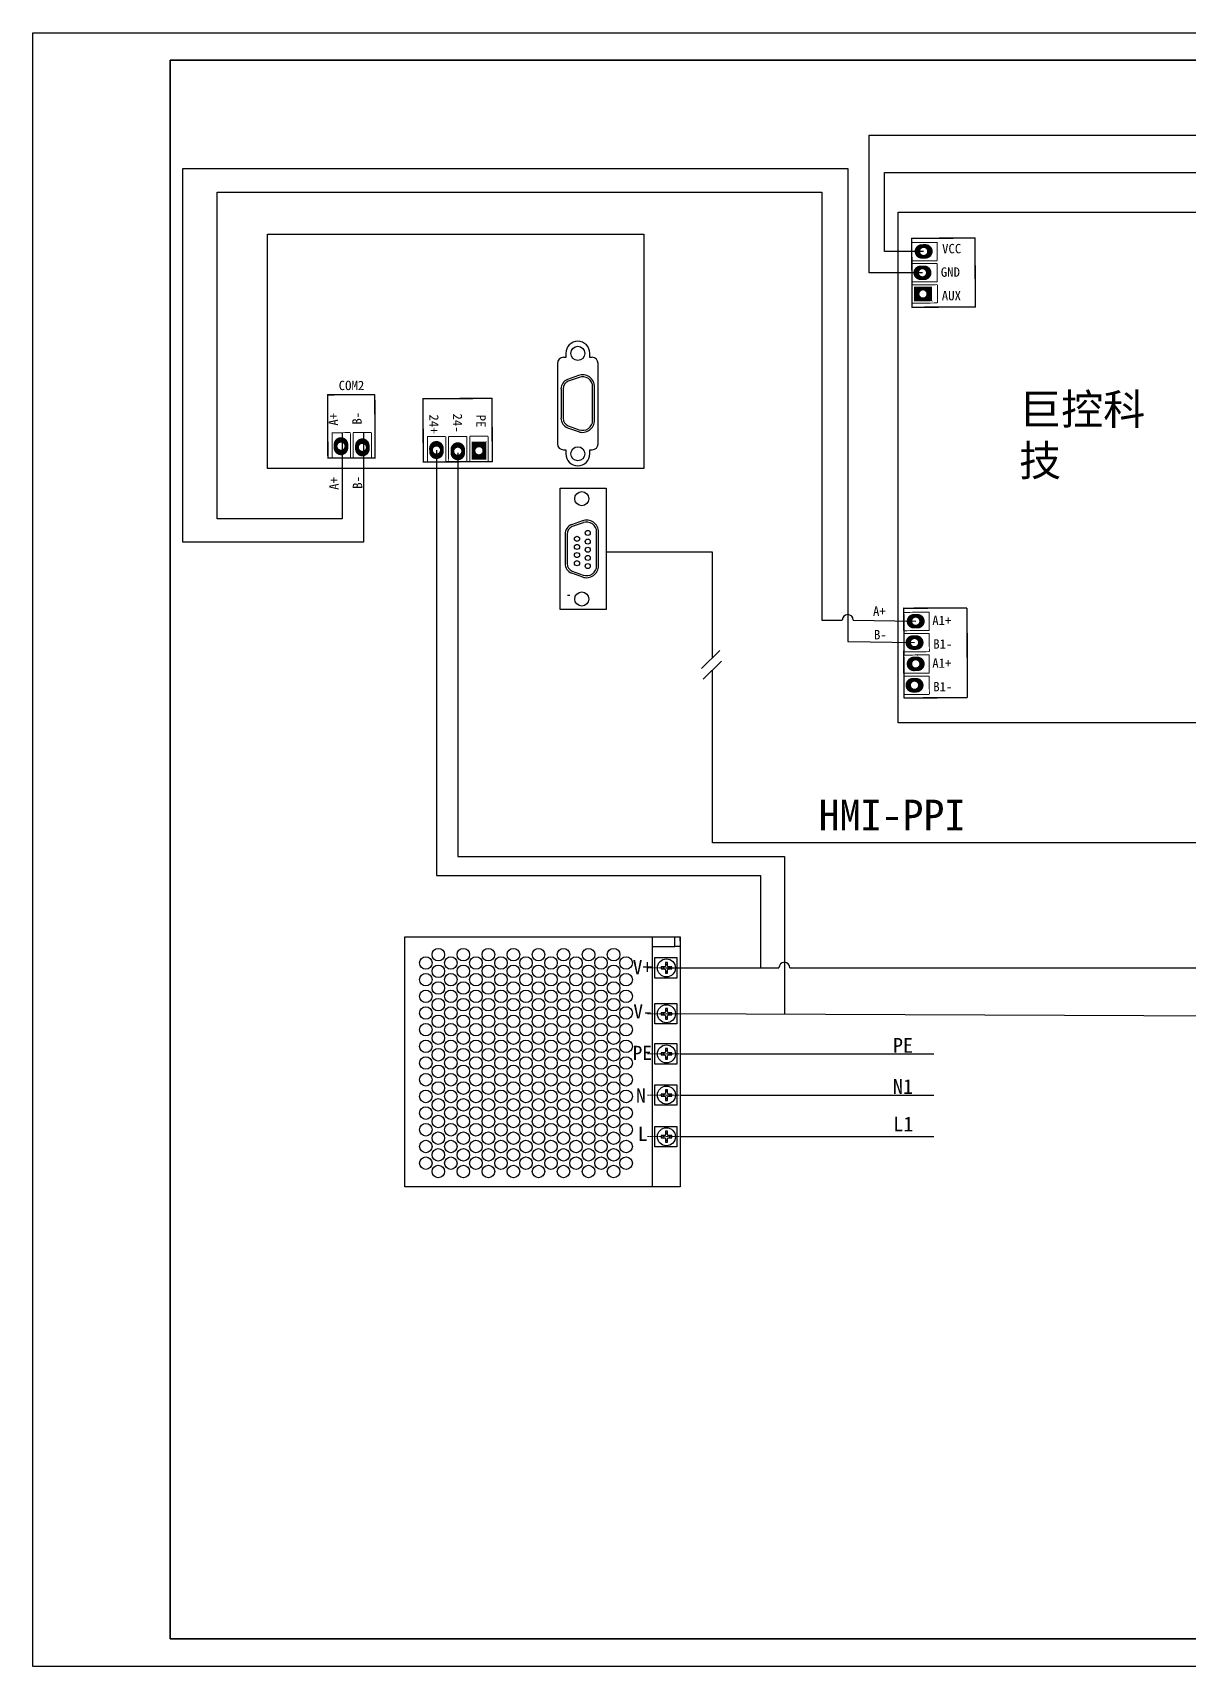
# Model space of a CAD drawing. Header units: millimetres. Extents: x 1815 to 2235, y 1515 to 1812.
# Drawn here: x 1814.8 to 2024.8, y 1515.2 to 1812.2 of the extents above; entities that cross this region are included whole.
import ezdxf

# ---------------------------------------------------------------- set-up
doc = ezdxf.new("R2010")
doc.units = ezdxf.units.MM
doc.linetypes.add('CENTER', pattern=[0.6, 0.375, -0.075, 0.075, -0.075])
doc.linetypes.add('实线', pattern=[0])
for name, color, linetype, lineweight in [('AM_0', 7, 'Continuous', 50), ('尺寸 (ISO)', 5, '实线', 5), ('粗实线层', 7, 'Continuous', 35)]:
    doc.layers.add(name, color=color, linetype=linetype, lineweight=lineweight)
for name, color, linetype in [('BOTTOMSOLDER', 6, 'Continuous'), ('MULTILAYER', 9, 'Continuous'), ('TOPOVERLAY', 2, 'Continuous'), ('TOPSOLDER', 216, 'Continuous')]:
    doc.layers.add(name, color=color, linetype=linetype)
doc.styles.get("Standard").update_dxf_attribs({"font": 'arial.ttf'})

# ---------------------------------------------------------------- blocks, each defined once
blk = doc.blocks.new('GBA3')
at = {"layer": 'Defpoints'}
for p, q in [((0, 297), (420, 297)), ((0, 0), (0, 297)), ((420, 0), (0, 0))]:
    blk.add_line(p, q, dxfattribs=at)
at = {"layer": '粗实线层'}
for p, q in [((25, 292), (415, 292)), ((25, 5), (25, 292)), ((415, 5), (25, 5))]:
    blk.add_line(p, q, dxfattribs=at)

msp = doc.modelspace()

# ---------------------------------------------------------------- linework, layer by layer
for p, q in [((1966.81, 1768.53), (1966.81, 1793.55)), ((1966.81, 1793.55), (2145.7, 1793.55)), ((1842.12, 1719.57), (1842.12, 1787.47)), ((1842.12, 1787.47), (1962.93, 1787.47)), ((1962.93, 1787.47), (1962.93, 1701.49)), ((1976.49, 1768.53), (1966.81, 1768.53)), ((1874.93, 1739.48), (1874.93, 1719.57)), ((1892.06, 1735.77), (1892.06, 1662.39)), ((1874.93, 1719.57), (1842.12, 1719.57)), ((1938.36, 1717.75), (1918.99, 1717.75)), ((1938.32, 1698.53), (1938.36, 1717.75)), ((1939.67, 1699.86), (1936.36, 1696.58)), ((1962.93, 1701.49), (1975.05, 1701.3)), ((1939.98, 1697.91), (1936.67, 1694.63)), ((1938.32, 1664.87), (1938.32, 1696.27)), ((2108.93, 1664.87), (1938.32, 1664.87)), ((1892.06, 1662.39), (1951.41, 1662.39)), ((1951.41, 1662.39), (1951.41, 1633.72)), ((2227.35, 1632.64), (1929.97, 1633.81))]:
    msp.add_line(p, q)
at = {"color": 1}
for p, q in [((1969.57, 1772.41), (1969.57, 1786.79)), ((1969.57, 1786.79), (2144.7, 1786.79)), ((1848.34, 1723.78), (1848.34, 1783.18)), ((1848.34, 1783.18), (1958.22, 1783.18)), ((1958.22, 1783.18), (1958.22, 1705.38)), ((1976.71, 1772.41), (1969.57, 1772.41)), ((1871.05, 1739.46), (1871.05, 1723.78)), ((1888.17, 1736.3), (1888.17, 1658.95)), ((1871.05, 1723.78), (1848.34, 1723.78)), ((1958.22, 1705.38), (1961.93, 1705.38)), ((1963.93, 1705.38), (1975.27, 1705.18)), ((1888.17, 1658.95), (1947.06, 1658.95)), ((1947.06, 1658.95), (1947.06, 1642.17)), ((1929.95, 1642.17), (1950.41, 1642.17)), ((1952.41, 1642.17), (2142.38, 1642.17))]:
    msp.add_line(p, q, dxfattribs=at)
at = {"color": 7}
for p, q in [((1911.68, 1753.15), (1911.28, 1753.15)), ((1911.68, 1753.88), (1911.68, 1753.15)), ((1916.06, 1753.15), (1916.06, 1753.88)), ((1916.46, 1753.15), (1916.06, 1753.15)), ((1910.18, 1752.06), (1910.18, 1737.45)), ((1913.98, 1749.86), (1912.02, 1749.15)), ((1914.11, 1749.52), (1912.14, 1748.8)), ((1917.55, 1737.45), (1917.55, 1752.06)), ((1910.82, 1747.43), (1910.82, 1742.08)), ((1911.18, 1747.43), (1911.18, 1742.08)), ((1916.55, 1741.71), (1916.55, 1747.8)), ((1916.92, 1741.71), (1916.92, 1747.8)), ((1912.14, 1740.71), (1914.11, 1739.99)), ((1912.02, 1740.36), (1913.98, 1739.65)), ((1911.28, 1736.36), (1911.68, 1736.36)), ((1911.68, 1736.36), (1911.68, 1735.63)), ((1916.06, 1735.63), (1916.06, 1736.36)), ((1916.06, 1736.36), (1916.46, 1736.36)), ((1914.71, 1723.45), (1912.74, 1722.73)), ((1914.83, 1723.1), (1912.87, 1722.39)), ((1911.54, 1721.02), (1911.54, 1715.66)), ((1911.91, 1721.02), (1911.91, 1715.66)), ((1917.28, 1715.29), (1917.28, 1721.39)), ((1917.65, 1715.29), (1917.65, 1721.39)), ((1912.74, 1713.95), (1914.71, 1713.23)), ((1912.87, 1714.29), (1914.83, 1713.58)), ((1912, 1709.94), (1912.4, 1709.94))]:
    msp.add_line(p, q, dxfattribs=at)
at = {"color": 7, "linetype": 'Continuous', "lineweight": 30}
for p, q in [((1882.44, 1647.82), (1931.47, 1647.82)), ((1882.44, 1602.33), (1882.44, 1647.82)), ((1927.42, 1602.33), (1927.42, 1647.82)), ((1927.42, 1646.05), (1931.47, 1646.05)), ((1931.47, 1646.05), (1931.47, 1647.82)), ((1931.47, 1647.82), (1932.48, 1647.82)), ((1932.48, 1646.05), (1931.47, 1646.05)), ((1932.48, 1647.06), (1932.48, 1647.82)), ((1932.48, 1647.82), (1932.48, 1602.33)), ((1927.42, 1602.33), (1882.44, 1602.33)), ((1932.48, 1602.33), (1927.42, 1602.33))]:
    msp.add_line(p, q, dxfattribs=at)
at = {"color": 0, "linetype": 'Continuous', "lineweight": 30}
for p, q in [((1929.78, 1643.14), (1929.78, 1642.5)), ((1930.17, 1643.14), (1929.78, 1643.14)), ((1930.17, 1642.79), (1929.78, 1642.79)), ((1930.17, 1642.5), (1930.17, 1643.14)), ((1928.99, 1642.35), (1928.99, 1641.96)), ((1929.63, 1642.35), (1928.99, 1642.35)), ((1928.99, 1641.96), (1929.63, 1641.96)), ((1929.34, 1642.35), (1929.34, 1641.96)), ((1929.78, 1641.81), (1929.78, 1641.17)), ((1929.78, 1641.53), (1930.17, 1641.53)), ((1929.78, 1641.17), (1930.17, 1641.17)), ((1930.17, 1641.17), (1930.17, 1641.81)), ((1930.95, 1642.35), (1930.31, 1642.35)), ((1930.31, 1641.96), (1930.95, 1641.96)), ((1930.6, 1641.96), (1930.6, 1642.35)), ((1930.95, 1641.96), (1930.95, 1642.35)), ((1928.99, 1634), (1928.99, 1633.61)), ((1929.63, 1634), (1928.99, 1634)), ((1928.99, 1633.61), (1929.63, 1633.61)), ((1929.34, 1634), (1929.34, 1633.61)), ((1929.78, 1634.79), (1929.78, 1634.15)), ((1930.17, 1634.79), (1929.78, 1634.79)), ((1930.17, 1634.44), (1929.78, 1634.44)), ((1930.17, 1634.15), (1930.17, 1634.79)), ((1930.95, 1634), (1930.31, 1634)), ((1930.31, 1633.61), (1930.95, 1633.61)), ((1930.6, 1633.61), (1930.6, 1634)), ((1930.95, 1633.61), (1930.95, 1634)), ((1929.78, 1633.46), (1929.78, 1632.82)), ((1929.78, 1633.18), (1930.17, 1633.18)), ((1929.78, 1632.82), (1930.17, 1632.82)), ((1930.17, 1632.82), (1930.17, 1633.46)), ((1928.99, 1626.72), (1928.99, 1626.33)), ((1929.63, 1626.72), (1928.99, 1626.72)), ((1928.99, 1626.33), (1929.63, 1626.33)), ((1929.34, 1626.72), (1929.34, 1626.33)), ((1929.78, 1627.51), (1929.78, 1626.87)), ((1930.17, 1627.51), (1929.78, 1627.51)), ((1930.17, 1627.15), (1929.78, 1627.15)), ((1929.78, 1626.18), (1929.78, 1625.54)), ((1929.78, 1625.89), (1930.17, 1625.89)), ((1929.78, 1625.54), (1930.17, 1625.54)), ((1930.17, 1626.87), (1930.17, 1627.51)), ((1930.17, 1625.54), (1930.17, 1626.18)), ((1930.95, 1626.72), (1930.31, 1626.72)), ((1930.31, 1626.33), (1930.95, 1626.33)), ((1930.6, 1626.33), (1930.6, 1626.72)), ((1930.95, 1626.33), (1930.95, 1626.72)), ((1928.99, 1619.23), (1928.99, 1618.83)), ((1929.63, 1619.23), (1928.99, 1619.23)), ((1928.99, 1618.83), (1929.63, 1618.83)), ((1929.34, 1619.23), (1929.34, 1618.83)), ((1929.78, 1620.01), (1929.78, 1619.37)), ((1930.17, 1620.01), (1929.78, 1620.01)), ((1930.17, 1619.66), (1929.78, 1619.66)), ((1929.78, 1618.69), (1929.78, 1618.05)), ((1930.17, 1619.37), (1930.17, 1620.01)), ((1930.17, 1618.05), (1930.17, 1618.69)), ((1930.95, 1619.23), (1930.31, 1619.23)), ((1930.31, 1618.83), (1930.95, 1618.83)), ((1930.6, 1618.83), (1930.6, 1619.23)), ((1930.95, 1618.83), (1930.95, 1619.23)), ((1929.78, 1618.4), (1930.17, 1618.4)), ((1929.78, 1618.05), (1930.17, 1618.05)), ((1928.99, 1611.66), (1928.99, 1611.27)), ((1929.63, 1611.66), (1928.99, 1611.66)), ((1928.99, 1611.27), (1929.63, 1611.27)), ((1929.34, 1611.66), (1929.34, 1611.27)), ((1929.78, 1612.45), (1929.78, 1611.81)), ((1930.17, 1612.45), (1929.78, 1612.45)), ((1930.17, 1612.09), (1929.78, 1612.09)), ((1929.78, 1611.12), (1929.78, 1610.48)), ((1929.78, 1610.84), (1930.17, 1610.84)), ((1929.78, 1610.48), (1930.17, 1610.48)), ((1930.17, 1611.81), (1930.17, 1612.45)), ((1930.17, 1610.48), (1930.17, 1611.12)), ((1930.95, 1611.66), (1930.31, 1611.66)), ((1930.31, 1611.27), (1930.95, 1611.27)), ((1930.6, 1611.27), (1930.6, 1611.66)), ((1930.95, 1611.27), (1930.95, 1611.66))]:
    msp.add_line(p, q, dxfattribs=at)
at = {"color": 2}
msp.add_line((1932.48, 1626.53), (1978.57, 1626.53), dxfattribs=at)
at = {"color": 5}
msp.add_line((1932.48, 1619.04), (1978.57, 1619.04), dxfattribs=at)
at = {"color": 22}
for p, q in [((1932.48, 1611.48), (1956.38, 1611.48)), ((1956.38, 1611.48), (1978.57, 1611.48))]:
    msp.add_line(p, q, dxfattribs=at)
for points in [[(1972.08, 1779.56), (2050.24, 1779.56), (2050.24, 1686.72), (1972.08, 1686.72)], [(1910.67, 1729.39), (1918.99, 1729.39), (1918.99, 1707.34), (1910.67, 1707.34)]]:
    msp.add_lwpolyline(points, close=True)
at = {"lineweight": 30}
msp.add_lwpolyline([(1857.48, 1775.54), (1925.85, 1775.54), (1925.85, 1732.96), (1857.48, 1732.96)], close=True, dxfattribs=at)
at = {"color": 7}
for centre in [(1913.87, 1753.88), (1913.87, 1735.63), (1914.59, 1727.46), (1914.59, 1709.22)]:
    msp.add_circle(centre, 1.28, dxfattribs=at)
for centre in [(1913.72, 1720.16), (1915.68, 1721.23), (1915.68, 1719.65), (1913.72, 1718.69), (1913.72, 1717.2), (1915.68, 1718.18), (1915.68, 1716.69), (1913.72, 1715.73), (1915.68, 1715.22)]:
    msp.add_circle(centre, 0.462)
at = {"color": 7, "linetype": 'Continuous', "lineweight": 30}
for centre in [(1888.52, 1644.57), (1893.07, 1644.57), (1897.62, 1644.57), (1902.17, 1644.57), (1906.72, 1644.57), (1911.27, 1644.57), (1915.82, 1644.57), (1920.37, 1644.57), (1886.25, 1643.05), (1888.52, 1641.54), (1890.8, 1643.05), (1893.07, 1641.54), (1895.35, 1643.05), (1897.62, 1641.54), (1899.9, 1643.05), (1902.17, 1641.54), (1904.45, 1643.05), (1906.72, 1641.54), (1908.99, 1643.05), (1911.27, 1641.54), (1913.54, 1643.05), (1915.82, 1641.54), (1918.09, 1643.05), (1920.37, 1641.54), (1922.64, 1643.05), (1886.25, 1640.02), (1888.52, 1638.5), (1890.8, 1640.02), (1893.07, 1638.5), (1895.35, 1640.02), (1897.62, 1638.5), (1899.9, 1640.02), (1902.17, 1638.5), (1904.45, 1640.02), (1906.72, 1638.5), (1908.99, 1640.02), (1911.27, 1638.5), (1913.54, 1640.02), (1915.82, 1638.5), (1918.09, 1640.02), (1920.37, 1638.5), (1922.64, 1640.02), (1886.25, 1636.99), (1888.52, 1635.47), (1890.8, 1636.99), (1893.07, 1635.47), (1895.35, 1636.99), (1897.62, 1635.47), (1899.9, 1636.99), (1902.17, 1635.47), (1904.45, 1636.99), (1906.72, 1635.47), (1908.99, 1636.99), (1911.27, 1635.47), (1913.54, 1636.99), (1915.82, 1635.47), (1918.09, 1636.99), (1920.37, 1635.47), (1922.64, 1636.99), (1886.25, 1633.95), (1888.52, 1632.44), (1890.8, 1633.95), (1893.07, 1632.44), (1895.35, 1633.95), (1897.62, 1632.44), (1899.9, 1633.95), (1902.17, 1632.44), (1904.45, 1633.95), (1906.72, 1632.44), (1908.99, 1633.95), (1911.27, 1632.44), (1913.54, 1633.95), (1915.82, 1632.44), (1918.09, 1633.95), (1920.37, 1632.44), (1922.64, 1633.95), (1886.25, 1630.92), (1888.52, 1629.4), (1890.8, 1630.92), (1893.07, 1629.4), (1895.35, 1630.92), (1897.62, 1629.4), (1899.9, 1630.92), (1902.17, 1629.4), (1904.45, 1630.92), (1906.72, 1629.4), (1908.99, 1630.92), (1911.27, 1629.4), (1913.54, 1630.92), (1915.82, 1629.4), (1918.09, 1630.92), (1920.37, 1629.4), (1922.64, 1630.92), (1886.25, 1627.89), (1890.8, 1627.89), (1895.35, 1627.89), (1899.9, 1627.89), (1904.45, 1627.89), (1908.99, 1627.89), (1913.54, 1627.89), (1918.09, 1627.89), (1922.64, 1627.89), (1886.25, 1624.86), (1888.52, 1626.37), (1890.8, 1624.86), (1893.07, 1626.37), (1895.35, 1624.86), (1897.62, 1626.37), (1899.9, 1624.86), (1902.17, 1626.37), (1904.45, 1624.86), (1906.72, 1626.37), (1908.99, 1624.86), (1911.27, 1626.37), (1913.54, 1624.86), (1915.82, 1626.37), (1918.09, 1624.86), (1920.37, 1626.37), (1922.64, 1624.86), (1886.25, 1621.82), (1888.52, 1623.34), (1890.8, 1621.82), (1893.07, 1623.34), (1895.35, 1621.82), (1897.62, 1623.34), (1899.9, 1621.82), (1902.17, 1623.34), (1904.45, 1621.82), (1906.72, 1623.34), (1908.99, 1621.82), (1911.27, 1623.34), (1913.54, 1621.82), (1915.82, 1623.34), (1918.09, 1621.82), (1920.37, 1623.34), (1922.64, 1621.82), (1886.25, 1618.79), (1888.52, 1620.31), (1890.8, 1618.79), (1893.07, 1620.31), (1895.35, 1618.79), (1897.62, 1620.31), (1899.9, 1618.79), (1902.17, 1620.31), (1904.45, 1618.79), (1906.72, 1620.31), (1908.99, 1618.79), (1911.27, 1620.31), (1913.54, 1618.79), (1915.82, 1620.31), (1918.09, 1618.79), (1920.37, 1620.31), (1922.64, 1618.79), (1886.25, 1615.76), (1888.52, 1617.27), (1890.8, 1615.76), (1893.07, 1617.27), (1895.35, 1615.76), (1897.62, 1617.27), (1899.9, 1615.76), (1902.17, 1617.27), (1904.45, 1615.76), (1906.72, 1617.27), (1908.99, 1615.76), (1911.27, 1617.27), (1913.54, 1615.76), (1915.82, 1617.27), (1918.09, 1615.76), (1920.37, 1617.27), (1922.64, 1615.76), (1886.25, 1612.73), (1888.52, 1614.24), (1890.8, 1612.73), (1893.07, 1614.24), (1895.35, 1612.73), (1897.62, 1614.24), (1899.9, 1612.73), (1902.17, 1614.24), (1904.45, 1612.73), (1906.72, 1614.24), (1908.99, 1612.73), (1911.27, 1614.24), (1913.54, 1612.73), (1915.82, 1614.24), (1918.09, 1612.73), (1920.37, 1614.24), (1922.64, 1612.73), (1886.25, 1609.69), (1888.52, 1611.21), (1890.8, 1609.69), (1893.07, 1611.21), (1895.35, 1609.69), (1897.62, 1611.21), (1899.9, 1609.69), (1902.17, 1611.21), (1904.45, 1609.69), (1906.72, 1611.21), (1908.99, 1609.69), (1911.27, 1611.21), (1913.54, 1609.69), (1915.82, 1611.21), (1918.09, 1609.69), (1920.37, 1611.21), (1922.64, 1609.69), (1886.25, 1606.66), (1888.52, 1608.18), (1890.8, 1606.66), (1893.07, 1608.18), (1895.35, 1606.66), (1897.62, 1608.18), (1899.9, 1606.66), (1902.17, 1608.18), (1904.45, 1606.66), (1906.72, 1608.18), (1908.99, 1606.66), (1911.27, 1608.18), (1913.54, 1606.66), (1915.82, 1608.18), (1918.09, 1606.66), (1920.37, 1608.18), (1922.64, 1606.66), (1888.52, 1605.14), (1893.07, 1605.14), (1897.62, 1605.14), (1902.17, 1605.14), (1906.72, 1605.14), (1911.27, 1605.14), (1915.82, 1605.14), (1920.37, 1605.14)]:
    msp.add_circle(centre, 1.14, dxfattribs=at)
at = {"color": 0, "linetype": 'Continuous', "lineweight": 30}
for centre in [(1929.97, 1642.16), (1929.97, 1633.81), (1929.97, 1626.52), (1929.97, 1619.03), (1929.97, 1611.46)]:
    msp.add_circle(centre, 1.64, dxfattribs=at)
at = {"color": 7}
for centre, radius, start, end in [((1913.87, 1753.88), 2.19, 0, 180), ((1911.28, 1752.06), 1.1, 90, 180), ((1916.46, 1752.06), 1.1, 0, 90), ((1914.73, 1747.8), 2.19, 0, 110), ((1914.73, 1747.8), 1.83, 0, 110), ((1912.64, 1747.43), 1.83, 110, 180), ((1912.64, 1747.43), 1.46, 110, 180), ((1912.64, 1742.08), 1.83, 180, 250), ((1912.64, 1742.08), 1.46, 180, 250), ((1914.73, 1741.71), 2.19, 250, 0), ((1914.73, 1741.71), 1.83, 250, 0), ((1911.28, 1737.45), 1.1, 180, 270), ((1916.46, 1737.45), 1.1, 270, 0), ((1913.87, 1735.63), 2.19, 180, 0), ((1913.37, 1721.02), 1.83, 110, 180), ((1915.46, 1721.39), 2.19, 0, 110), ((1915.46, 1721.39), 1.83, 0, 110), ((1913.37, 1721.02), 1.46, 110, 180), ((1913.37, 1715.66), 1.83, 180, 250), ((1913.37, 1715.66), 1.46, 180, 250), ((1915.46, 1715.29), 2.19, 250, 0), ((1915.46, 1715.29), 1.83, 250, 0)]:
    msp.add_arc(centre, radius, start, end, dxfattribs=at)
at = {"color": 1}
for centre in [(1962.93, 1705.38), (1951.41, 1642.17)]:
    msp.add_arc(centre, 1, 0, 180, dxfattribs=at)
at = {"color": 0, "linetype": 'Continuous', "lineweight": 30}
for centre, start, end in [((1929.63, 1642.5), 270, 0), ((1930.31, 1642.5), 180, 270), ((1929.63, 1641.81), 0, 90), ((1930.31, 1641.81), 90, 180), ((1929.63, 1634.15), 270, 0), ((1929.63, 1633.46), 0, 90), ((1930.31, 1634.15), 180, 270), ((1930.31, 1633.46), 90, 180), ((1929.63, 1626.87), 270, 0), ((1929.63, 1626.18), 0, 90), ((1930.31, 1626.87), 180, 270), ((1930.31, 1626.18), 90, 180), ((1929.63, 1619.37), 270, 0), ((1929.63, 1618.69), 0, 90), ((1930.31, 1619.37), 180, 270), ((1930.31, 1618.69), 90, 180), ((1929.63, 1611.81), 270, 0), ((1929.63, 1611.12), 0, 90), ((1930.31, 1611.81), 180, 270), ((1930.31, 1611.12), 90, 180)]:
    msp.add_arc(centre, 0.146, start, end, dxfattribs=at)
at = {"layer": 'BOTTOMSOLDER', "const_width": 0.678}
for points in [[(1976.4, 1771.43, -1), (1976.39, 1773.39)], [(1977.03, 1773.4, -1), (1977.04, 1771.44)], [(1976.18, 1767.55, -1), (1976.17, 1769.51)], [(1976.81, 1769.51, -1), (1976.82, 1767.55)], [(1869.85, 1737.32, -1), (1871.81, 1737.33)], [(1873.74, 1737.11, -1), (1875.69, 1737.12)], [(1887.19, 1736.62, -1), (1889.15, 1736.63)], [(1891.08, 1736.4, -1), (1893.03, 1736.41)], [(1871.81, 1736.69, -1), (1869.85, 1736.68)], [(1875.7, 1736.48, -1), (1873.74, 1736.47)], [(1889.15, 1735.99, -1), (1887.2, 1735.98)], [(1893.04, 1735.77, -1), (1891.08, 1735.76)], [(1974.95, 1704.2, -1), (1974.94, 1706.16)], [(1975.58, 1706.16, -1), (1975.59, 1704.2)], [(1974.74, 1700.32, -1), (1974.73, 1702.28)], [(1975.37, 1702.28, -1), (1975.38, 1700.32)], [(1974.95, 1696.44, -1), (1974.94, 1698.4)], [(1975.58, 1698.4, -1), (1975.59, 1696.45)], [(1974.74, 1692.56, -1), (1974.73, 1694.52)], [(1975.37, 1694.52, -1), (1975.38, 1692.56)]]:
    msp.add_lwpolyline(points, format="xyb", dxfattribs=at)
for points in [[(1975.73, 1772.41, 1), (1977.69, 1772.42, 1)], [(1975.51, 1768.53, 1), (1977.47, 1768.54, 1)], [(1975.61, 1764.67, 1), (1977.57, 1764.68, 1)], [(1870.84, 1736.03, 1), (1870.83, 1737.99, 1)], [(1874.72, 1735.81, 1), (1874.71, 1737.77, 1)], [(1888.18, 1735.32, 1), (1888.17, 1737.28, 1)], [(1895.91, 1735.2, 1), (1895.9, 1737.16, 1)], [(1892.06, 1735.11, 1), (1892.05, 1737.06, 1)], [(1974.29, 1705.18, 1), (1976.25, 1705.19, 1)], [(1974.07, 1701.29, 1), (1976.03, 1701.3, 1)], [(1974.29, 1697.42, 1), (1976.25, 1697.43, 1)], [(1974.07, 1693.53, 1), (1976.03, 1693.55, 1)]]:
    msp.add_lwpolyline(points, format="xyb", close=True, dxfattribs=at)
at = {"layer": 'BOTTOMSOLDER'}
for points, const_width in [([(1976.39, 1773.39), (1977.03, 1773.4)], 0.678), ([(1976.4, 1771.43), (1977.04, 1771.44)], 0.678), ([(1976.17, 1769.51), (1976.81, 1769.51)], 0.678), ([(1976.18, 1767.55), (1976.82, 1767.55)], 0.678), ([(1974.95, 1765.65), (1978.22, 1765.67)], 0.678), ([(1975.45, 1765.99), (1975.46, 1763.35)], 0.999), ([(1977.72, 1766), (1977.74, 1763.37)], 0.999), ([(1974.96, 1763.69), (1978.24, 1763.71)], 0.678), ([(1869.85, 1736.68), (1869.85, 1737.32)], 0.678), ([(1871.81, 1736.69), (1871.81, 1737.33)], 0.678), ([(1875.7, 1736.48), (1875.69, 1737.12)], 0.678), ([(1894.59, 1737.32), (1897.22, 1737.33)], 0.999), ([(1894.94, 1734.54), (1894.92, 1737.82)], 0.678), ([(1896.9, 1734.55), (1896.88, 1737.83)], 0.678), ([(1873.74, 1736.47), (1873.74, 1737.11)], 0.678), ([(1887.2, 1735.98), (1887.19, 1736.62)], 0.678), ([(1889.15, 1735.99), (1889.15, 1736.63)], 0.678), ([(1891.08, 1735.76), (1891.08, 1736.4)], 0.678), ([(1893.04, 1735.77), (1893.03, 1736.41)], 0.678), ([(1894.6, 1735.04), (1897.23, 1735.05)], 0.999), ([(1974.94, 1706.16), (1975.58, 1706.16)], 0.678), ([(1974.73, 1702.28), (1975.37, 1702.28)], 0.678), ([(1974.95, 1704.2), (1975.59, 1704.2)], 0.678), ([(1974.74, 1700.32), (1975.38, 1700.32)], 0.678), ([(1974.94, 1698.4), (1975.58, 1698.4)], 0.678), ([(1974.95, 1696.44), (1975.59, 1696.45)], 0.678), ([(1974.73, 1694.52), (1975.37, 1694.52)], 0.678), ([(1974.74, 1692.56), (1975.38, 1692.56)], 0.678)]:
    msp.add_lwpolyline(points, dxfattribs=dict(at, const_width=const_width))
at = {"layer": 'MULTILAYER', "const_width": 0.576}
for points in [[(1976.4, 1771.49, -1), (1976.39, 1773.34)], [(1977.03, 1773.34, -1), (1977.04, 1771.49)], [(1976.18, 1767.6, -1), (1976.17, 1769.46)], [(1976.81, 1769.46, -1), (1976.82, 1767.6)], [(1869.9, 1737.32, -1), (1871.76, 1737.33)], [(1873.79, 1737.11, -1), (1875.64, 1737.12)], [(1887.24, 1736.62, -1), (1889.1, 1736.63)], [(1891.13, 1736.4, -1), (1892.98, 1736.41)], [(1871.76, 1736.69, -1), (1869.91, 1736.68)], [(1875.65, 1736.48, -1), (1873.79, 1736.47)], [(1889.1, 1735.99, -1), (1887.25, 1735.98)], [(1892.99, 1735.77, -1), (1891.13, 1735.76)], [(1974.95, 1704.25, -1), (1974.94, 1706.11)], [(1975.58, 1706.11, -1), (1975.59, 1704.26)], [(1974.74, 1700.37, -1), (1974.73, 1702.23)], [(1975.37, 1702.23, -1), (1975.38, 1700.37)], [(1974.95, 1696.49, -1), (1974.94, 1698.35)], [(1975.58, 1698.35, -1), (1975.59, 1696.5)], [(1974.74, 1692.61, -1), (1974.73, 1694.47)], [(1975.37, 1694.47, -1), (1975.38, 1692.61)]]:
    msp.add_lwpolyline(points, format="xyb", dxfattribs=at)
for points in [[(1975.78, 1772.41, 1), (1977.64, 1772.42, 1)], [(1975.57, 1768.53, 1), (1977.42, 1768.54, 1)], [(1975.66, 1764.67, 1), (1977.52, 1764.68, 1)], [(1870.84, 1736.08, 1), (1870.83, 1737.94, 1)], [(1874.72, 1735.87, 1), (1874.71, 1737.72, 1)], [(1888.18, 1735.37, 1), (1888.17, 1737.23, 1)], [(1892.06, 1735.16, 1), (1892.05, 1737.01, 1)], [(1895.91, 1735.25, 1), (1895.9, 1737.11, 1)], [(1974.34, 1705.18, 1), (1976.2, 1705.19, 1)], [(1974.12, 1701.29, 1), (1975.98, 1701.3, 1)], [(1974.34, 1697.42, 1), (1976.2, 1697.43, 1)], [(1974.12, 1693.54, 1), (1975.98, 1693.54, 1)]]:
    msp.add_lwpolyline(points, format="xyb", close=True, dxfattribs=at)
at = {"layer": 'MULTILAYER'}
for points, const_width in [([(1976.39, 1773.34), (1977.03, 1773.34)], 0.576), ([(1976.4, 1771.49), (1977.04, 1771.49)], 0.576), ([(1976.17, 1769.46), (1976.81, 1769.46)], 0.576), ([(1976.18, 1767.6), (1976.82, 1767.6)], 0.576), ([(1975.05, 1765.6), (1978.12, 1765.61)], 0.576), ([(1975.5, 1765.89), (1975.51, 1763.46)], 0.896), ([(1977.67, 1765.9), (1977.69, 1763.47)], 0.896), ([(1975.06, 1763.74), (1978.13, 1763.76)], 0.576), ([(1869.91, 1736.68), (1869.9, 1737.32)], 0.576), ([(1871.76, 1736.69), (1871.76, 1737.33)], 0.576), ([(1894.69, 1737.26), (1897.12, 1737.28)], 0.896), ([(1894.99, 1734.64), (1894.97, 1737.71)], 0.576), ([(1896.85, 1734.65), (1896.83, 1737.72)], 0.576), ([(1873.79, 1736.47), (1873.79, 1737.11)], 0.576), ([(1875.65, 1736.48), (1875.64, 1737.12)], 0.576), ([(1887.25, 1735.98), (1887.24, 1736.62)], 0.576), ([(1889.1, 1735.99), (1889.1, 1736.63)], 0.576), ([(1891.13, 1735.76), (1891.13, 1736.4)], 0.576), ([(1892.99, 1735.77), (1892.98, 1736.41)], 0.576), ([(1894.7, 1735.09), (1897.13, 1735.1)], 0.896), ([(1974.94, 1706.11), (1975.58, 1706.11)], 0.576), ([(1974.73, 1702.23), (1975.37, 1702.23)], 0.576), ([(1974.95, 1704.25), (1975.59, 1704.26)], 0.576), ([(1974.74, 1700.37), (1975.38, 1700.37)], 0.576), ([(1974.94, 1698.35), (1975.58, 1698.35)], 0.576), ([(1974.95, 1696.49), (1975.59, 1696.5)], 0.576), ([(1974.73, 1694.47), (1975.37, 1694.47)], 0.576), ([(1974.74, 1692.61), (1975.38, 1692.61)], 0.576)]:
    msp.add_lwpolyline(points, dxfattribs=dict(at, const_width=const_width))
at = {"layer": 'TOPOVERLAY'}
for points, const_width in [([(1974.54, 1774.79), (1974.61, 1762.26)], 0.256), ([(1974.5, 1774.03), (1979.15, 1774.05)], 0.179), ([(1974.55, 1774.79), (1986.04, 1774.85)], 0.256), ([(1979.15, 1774.05), (1979.17, 1770.72)], 0.179), ([(1986.04, 1774.85), (1986.11, 1762.32)], 0.256), ([(1974.54, 1770.7), (1979.17, 1770.72)], 0.179), ([(1974.54, 1770.19), (1979.17, 1770.21)], 0.179), ([(1979.17, 1770.21), (1979.19, 1766.88)], 0.179), ([(1974.59, 1766.86), (1979.19, 1766.88)], 0.179), ([(1974.59, 1766.34), (1979.19, 1766.37)], 0.179), ([(1979.23, 1766.35), (1979.25, 1763.02)], 0.179), ([(1974.61, 1762.26), (1986.11, 1762.32)], 0.256), ([(1974.61, 1763.02), (1979.21, 1763.04)], 0.179), ([(1868.39, 1746.34), (1876.97, 1746.39)], 0.256), ([(1868.45, 1734.85), (1868.39, 1746.34)], 0.256), ([(1877.03, 1734.91), (1876.97, 1746.41)], 0.256), ([(1885.73, 1745.63), (1898.27, 1745.7)], 0.256), ([(1885.79, 1734.14), (1885.73, 1745.63)], 0.256), ([(1898.33, 1734.2), (1898.27, 1745.7)], 0.256), ([(1869.2, 1739.45), (1872.53, 1739.47)], 0.179), ([(1869.22, 1734.8), (1869.2, 1739.45)], 0.179), ([(1872.55, 1734.84), (1872.53, 1739.47)], 0.179), ([(1873.04, 1739.47), (1876.37, 1739.49)], 0.179), ([(1873.06, 1734.84), (1873.04, 1739.47)], 0.179), ([(1876.39, 1734.89), (1876.37, 1739.49)], 0.179), ([(1886.54, 1738.75), (1889.87, 1738.76)], 0.179), ([(1886.56, 1734.09), (1886.54, 1738.75)], 0.179), ([(1889.89, 1734.13), (1889.87, 1738.76)], 0.179), ([(1890.38, 1738.77), (1893.71, 1738.78)], 0.179), ([(1890.4, 1734.14), (1890.38, 1738.77)], 0.179), ([(1893.73, 1734.18), (1893.71, 1738.78)], 0.179), ([(1894.24, 1734.18), (1894.22, 1738.79)], 0.179), ([(1894.24, 1738.82), (1897.56, 1738.84)], 0.179), ([(1897.57, 1734.2), (1897.55, 1738.8)], 0.179), ([(1868.45, 1734.84), (1877.12, 1734.88)], 0.256), ([(1885.79, 1734.13), (1898.33, 1734.2)], 0.256), ([(1973.1, 1707.56), (1973.14, 1698.9)], 0.256), ([(1973.06, 1706.79), (1977.71, 1706.82)], 0.179), ([(1973.1, 1707.54), (1984.6, 1707.6)], 0.256), ([(1977.71, 1706.82), (1977.73, 1703.49)], 0.179), ([(1984.6, 1707.6), (1984.65, 1691.29)], 0.256), ([(1973.1, 1703.46), (1977.73, 1703.49)], 0.179), ([(1973.1, 1702.95), (1977.73, 1702.98)], 0.179), ([(1977.73, 1702.98), (1977.75, 1699.65)], 0.179), ([(1973.1, 1699.8), (1973.14, 1691.14)], 0.256), ([(1973.06, 1699.03), (1977.71, 1699.06)], 0.179), ([(1973.15, 1699.62), (1977.75, 1699.65)], 0.179), ([(1977.71, 1699.06), (1977.73, 1695.73)], 0.179), ([(1973.1, 1695.71), (1977.73, 1695.73)], 0.179), ([(1973.1, 1695.19), (1977.73, 1695.22)], 0.179), ([(1977.73, 1695.22), (1977.75, 1691.89)], 0.179), ([(1973.17, 1691.23), (1984.67, 1691.29)], 0.256), ([(1973.15, 1691.87), (1977.75, 1691.89)], 0.179)]:
    msp.add_lwpolyline(points, dxfattribs=dict(at, const_width=const_width))
for points, const_width in [([(1974.48, 1774.79, 1), (1974.61, 1774.79, 1)], 0.128), ([(1974.45, 1774.03, 1), (1974.54, 1774.03, 1)], 0.0897), ([(1974.48, 1774.79, 1), (1974.61, 1774.79, 1)], 0.128), ([(1979.11, 1774.05, 1), (1979.2, 1774.05, 1)], 0.0897), ([(1979.11, 1774.05, 1), (1979.2, 1774.05, 1)], 0.0897), ([(1985.98, 1774.85, 1), (1986.11, 1774.85, 1)], 0.128), ([(1985.98, 1774.85, 1), (1986.11, 1774.85, 1)], 0.128), ([(1974.5, 1770.7, 1), (1974.59, 1770.7, 1)], 0.0897), ([(1974.5, 1770.18, 1), (1974.59, 1770.19, 1)], 0.0897), ([(1974.54, 1766.86, 1), (1974.63, 1766.86, 1)], 0.0897), ([(1974.55, 1766.34, 1), (1974.64, 1766.35, 1)], 0.0897), ([(1974.55, 1762.26, 1), (1974.68, 1762.26, 1)], 0.128), ([(1974.54, 1762.26, 1), (1974.67, 1762.26, 1)], 0.128), ([(1974.57, 1763.33, 1), (1974.66, 1763.33, 1)], 0.0897), ([(1978.19, 1763.35, 1), (1978.28, 1763.35, 1)], 0.0897), ([(1978.19, 1763.35, 1), (1978.28, 1763.35, 1)], 0.0897), ([(1986.04, 1762.32, 1), (1986.17, 1762.32, 1)], 0.128), ([(1986.04, 1762.32, 1), (1986.17, 1762.32, 1)], 0.128), ([(1868.39, 1746.28, 1), (1868.39, 1746.41, 1)], 0.128), ([(1868.39, 1746.28, 1), (1868.39, 1746.41, 1)], 0.128), ([(1885.73, 1745.57, 1), (1885.73, 1745.7, 1)], 0.128), ([(1885.73, 1745.57, 1), (1885.73, 1745.7, 1)], 0.128), ([(1898.27, 1745.64, 1), (1898.27, 1745.76, 1)], 0.128), ([(1898.27, 1745.64, 1), (1898.27, 1745.76, 1)], 0.128), ([(1869.2, 1739.41, 1), (1869.2, 1739.5, 1)], 0.0897), ([(1869.2, 1739.41, 1), (1869.2, 1739.5, 1)], 0.0897), ([(1886.54, 1738.7, 1), (1886.54, 1738.79, 1)], 0.0897), ([(1886.54, 1738.7, 1), (1886.54, 1738.79, 1)], 0.0897), ([(1897.24, 1737.78, 1), (1897.24, 1737.87, 1)], 0.0897), ([(1897.24, 1737.78, 1), (1897.24, 1737.87, 1)], 0.0897), ([(1868.45, 1734.78, 1), (1868.45, 1734.91, 1)], 0.128), ([(1868.45, 1734.78, 1), (1868.45, 1734.9, 1)], 0.128), ([(1869.22, 1734.75, 1), (1869.22, 1734.84, 1)], 0.0897), ([(1872.55, 1734.8, 1), (1872.55, 1734.89, 1)], 0.0897), ([(1873.06, 1734.8, 1), (1873.06, 1734.89, 1)], 0.0897), ([(1876.39, 1734.84, 1), (1876.39, 1734.93, 1)], 0.0897), ([(1885.79, 1734.07, 1), (1885.79, 1734.2, 1)], 0.128), ([(1885.79, 1734.07, 1), (1885.79, 1734.2, 1)], 0.128), ([(1886.56, 1734.05, 1), (1886.56, 1734.14, 1)], 0.0897), ([(1889.89, 1734.09, 1), (1889.89, 1734.18, 1)], 0.0897), ([(1890.4, 1734.09, 1), (1890.4, 1734.18, 1)], 0.0897), ([(1893.73, 1734.13, 1), (1893.73, 1734.22, 1)], 0.0897), ([(1894.24, 1734.14, 1), (1894.24, 1734.23, 1)], 0.0897), ([(1897.26, 1734.16, 1), (1897.26, 1734.25, 1)], 0.0897), ([(1898.33, 1734.14, 1), (1898.33, 1734.27, 1)], 0.128), ([(1898.33, 1734.13, 1), (1898.33, 1734.26, 1)], 0.128), ([(1973.04, 1707.56, 1), (1973.16, 1707.56, 1)], 0.128), ([(1973.01, 1706.79, 1), (1973.1, 1706.79, 1)], 0.0897), ([(1973.04, 1707.56, 1), (1973.17, 1707.56, 1)], 0.128), ([(1977.67, 1706.82, 1), (1977.76, 1706.82, 1)], 0.0897), ([(1977.67, 1706.82, 1), (1977.76, 1706.82, 1)], 0.0897), ([(1973.06, 1703.46, 1), (1973.15, 1703.47, 1)], 0.0897), ([(1973.06, 1702.95, 1), (1973.15, 1702.95, 1)], 0.0897), ([(1973.04, 1699.8, 1), (1973.16, 1699.8, 1)], 0.128), ([(1973.01, 1699.03, 1), (1973.1, 1699.03, 1)], 0.0897), ([(1973.04, 1699.8, 1), (1973.17, 1699.8, 1)], 0.128), ([(1973.1, 1699.62, 1), (1973.19, 1699.62, 1)], 0.0897), ([(1975.66, 1699.05, 1), (1975.54, 1699.05, 1)], 0.128), ([(1975.66, 1699.05, 1), (1975.54, 1699.05, 1)], 0.128), ([(1977.67, 1699.06, 1), (1977.76, 1699.06, 1)], 0.0897), ([(1977.67, 1699.06, 1), (1977.76, 1699.06, 1)], 0.0897), ([(1973.06, 1695.71, 1), (1973.15, 1695.71, 1)], 0.0897), ([(1973.06, 1695.19, 1), (1973.15, 1695.19, 1)], 0.0897), ([(1973.1, 1691.87, 1), (1973.19, 1691.87, 1)], 0.0897)]:
    msp.add_lwpolyline(points, format="xyb", close=True, dxfattribs=dict(at, const_width=const_width))
at = {"layer": 'TOPSOLDER', "const_width": 0.678}
for points in [[(1976.4, 1771.43, -1), (1976.39, 1773.39)], [(1977.03, 1773.4, -1), (1977.04, 1771.44)], [(1976.18, 1767.55, -1), (1976.17, 1769.51)], [(1976.81, 1769.51, -1), (1976.82, 1767.55)], [(1869.85, 1737.32, -1), (1871.81, 1737.33)], [(1873.74, 1737.11, -1), (1875.69, 1737.12)], [(1887.19, 1736.62, -1), (1889.15, 1736.63)], [(1891.08, 1736.4, -1), (1893.03, 1736.41)], [(1871.81, 1736.69, -1), (1869.85, 1736.68)], [(1875.7, 1736.48, -1), (1873.74, 1736.47)], [(1889.15, 1735.99, -1), (1887.2, 1735.98)], [(1893.04, 1735.77, -1), (1891.08, 1735.76)], [(1974.95, 1704.2, -1), (1974.94, 1706.16)], [(1975.58, 1706.16, -1), (1975.59, 1704.2)], [(1974.74, 1700.32, -1), (1974.73, 1702.28)], [(1975.37, 1702.28, -1), (1975.38, 1700.32)], [(1974.95, 1696.44, -1), (1974.94, 1698.4)], [(1975.58, 1698.4, -1), (1975.59, 1696.45)], [(1974.74, 1692.56, -1), (1974.73, 1694.52)], [(1975.37, 1694.52, -1), (1975.38, 1692.56)]]:
    msp.add_lwpolyline(points, format="xyb", dxfattribs=at)
for points in [[(1975.73, 1772.41, 1), (1977.69, 1772.42, 1)], [(1975.51, 1768.53, 1), (1977.47, 1768.54, 1)], [(1975.61, 1764.67, 1), (1977.57, 1764.68, 1)], [(1870.84, 1736.03, 1), (1870.83, 1737.99, 1)], [(1874.72, 1735.81, 1), (1874.71, 1737.77, 1)], [(1888.18, 1735.32, 1), (1888.17, 1737.28, 1)], [(1895.91, 1735.2, 1), (1895.9, 1737.16, 1)], [(1892.06, 1735.11, 1), (1892.05, 1737.06, 1)], [(1974.29, 1705.18, 1), (1976.25, 1705.19, 1)], [(1974.07, 1701.29, 1), (1976.03, 1701.3, 1)], [(1974.29, 1697.42, 1), (1976.25, 1697.43, 1)], [(1974.07, 1693.53, 1), (1976.03, 1693.55, 1)]]:
    msp.add_lwpolyline(points, format="xyb", close=True, dxfattribs=at)
at = {"layer": 'TOPSOLDER'}
for points, const_width in [([(1976.39, 1773.39), (1977.03, 1773.4)], 0.678), ([(1976.4, 1771.43), (1977.04, 1771.44)], 0.678), ([(1976.17, 1769.51), (1976.81, 1769.51)], 0.678), ([(1976.18, 1767.55), (1976.82, 1767.55)], 0.678), ([(1974.95, 1765.65), (1978.22, 1765.67)], 0.678), ([(1975.45, 1765.99), (1975.46, 1763.35)], 0.999), ([(1977.72, 1766), (1977.74, 1763.37)], 0.999), ([(1974.96, 1763.69), (1978.24, 1763.71)], 0.678), ([(1869.85, 1736.68), (1869.85, 1737.32)], 0.678), ([(1871.81, 1736.69), (1871.81, 1737.33)], 0.678), ([(1875.7, 1736.48), (1875.69, 1737.12)], 0.678), ([(1894.59, 1737.32), (1897.22, 1737.33)], 0.999), ([(1894.94, 1734.54), (1894.92, 1737.82)], 0.678), ([(1896.9, 1734.55), (1896.88, 1737.83)], 0.678), ([(1873.74, 1736.47), (1873.74, 1737.11)], 0.678), ([(1887.2, 1735.98), (1887.19, 1736.62)], 0.678), ([(1889.15, 1735.99), (1889.15, 1736.63)], 0.678), ([(1891.08, 1735.76), (1891.08, 1736.4)], 0.678), ([(1893.04, 1735.77), (1893.03, 1736.41)], 0.678), ([(1894.6, 1735.04), (1897.23, 1735.05)], 0.999), ([(1974.94, 1706.16), (1975.58, 1706.16)], 0.678), ([(1974.73, 1702.28), (1975.37, 1702.28)], 0.678), ([(1974.95, 1704.2), (1975.59, 1704.2)], 0.678), ([(1974.74, 1700.32), (1975.38, 1700.32)], 0.678), ([(1974.94, 1698.4), (1975.58, 1698.4)], 0.678), ([(1974.95, 1696.44), (1975.59, 1696.45)], 0.678), ([(1974.73, 1694.52), (1975.37, 1694.52)], 0.678), ([(1974.74, 1692.56), (1975.38, 1692.56)], 0.678)]:
    msp.add_lwpolyline(points, dxfattribs=dict(at, const_width=const_width))
at = {"layer": '尺寸 (ISO)', "color": 6, "linetype": 'CENTER', "lineweight": 5}
for p, q in [((1926.54, 1642.17), (1933.35, 1642.17)), ((1926.54, 1633.82), (1933.35, 1633.82)), ((1926.54, 1626.53), (1933.35, 1626.53)), ((1926.54, 1619.04), (1933.35, 1619.04)), ((1926.54, 1611.48), (1933.35, 1611.48))]:
    msp.add_line(p, q, dxfattribs=at)
at = {"layer": '尺寸 (ISO)', "color": 0, "lineweight": 30}
for points in [[(1927.89, 1644.02), (1931.85, 1644.02), (1931.85, 1640.31), (1927.89, 1640.31)], [(1927.89, 1635.67), (1931.85, 1635.67), (1931.85, 1631.96), (1927.89, 1631.96)], [(1927.89, 1628.39), (1931.85, 1628.39), (1931.85, 1624.68), (1927.89, 1624.68)], [(1927.89, 1620.9), (1931.85, 1620.9), (1931.85, 1617.19), (1927.89, 1617.19)], [(1927.89, 1613.33), (1931.85, 1613.33), (1931.85, 1609.62), (1927.89, 1609.62)]]:
    msp.add_lwpolyline(points, close=True, dxfattribs=at)

# ---------------------------------------------------------------- block references
at = {"layer": 'AM_0', "lineweight": 0}
msp.add_blockref('GBA3', (1814.81, 1515.18), dxfattribs=at)

# ---------------------------------------------------------------- texts
at = {"color": 0, "lineweight": 30, "char_height": 1.7069, "width": 3.0523, "attachment_point": 1}
for s, insert in [('{\\fSimSun|b0|i0|c134|p2;VCC}', (1980.06, 1773.78)), ('{\\fSimSun|b0|i0|c134|p2;GND}', (1979.83, 1769.51)), ('{\\fSimSun|b0|i0|c134|p2;AUX}', (1980.01, 1765.23)), ('{\\fSimSun|b0|i0|c134|p2;COM2}', (1870.42, 1748.9)), ('{\\fSimSun|b0|i0|c134|p2;A+}', (1967.51, 1707.86)), ('{\\fSimSun|b0|i0|c134|p2;A1+}', (1978.28, 1706.18)), ('{\\fSimSun|b0|i0|c134|p2;B-}', (1967.69, 1703.58)), ('{\\fSimSun|b0|i0|c134|p2;B1-}', (1978.46, 1701.9)), ('{\\fSimSun|b0|i0|c134|p2;A1+}', (1978.28, 1698.42)), ('{\\fSimSun|b0|i0|c134|p2;B1-}', (1978.46, 1694.14))]:
    msp.add_mtext(s, dxfattribs=dict(at, insert=insert))
at = {"lineweight": 30, "attachment_point": 1}
for s, width, insert, char_height in [('{\\fSimSun|b0|i0|c134|p2;巨控科技}', 23.0997, (1994.06, 1746.52), 5.6), ('{\\fSimSun|b0|i0|c134|p2;HMI-PPI}', 23.0997, (1957.63, 1672.75), 5.6), ('{\\fSimSun|b0|i0|c134|p2;V+}', 11.1007, (1923.84, 1643.6), 2.592), ('{\\fSimSun|b0|i0|c134|p2;V-}', 11.1007, (1923.96, 1635.55), 2.592), ('{\\fSimSun|b0|i0|c134|p2;PE}', 11.1007, (1923.83, 1628), 2.592), ('{\\fSimSun|b0|i0|c134|p2;N}', 11.1007, (1924.45, 1620.25), 2.592), ('{\\fSimSun|b0|i0|c134|p2;L}', 11.1007, (1924.77, 1613.29), 2.592)]:
    msp.add_mtext_dynamic_manual_height_columns(s, width=width, gutter_width=1, heights=[0], dxfattribs=dict(at, insert=insert, char_height=char_height))
at = {"color": 0, "lineweight": 30, "char_height": 1.7069, "width": 3.0523, "attachment_point": 1}
for s, insert, rotation in [('{\\fSimSun|b0|i0|c134|p2;A+}', (1868.59, 1740.74), 90), ('{\\fSimSun|b0|i0|c134|p2;B-}', (1872.88, 1740.92), 90), ('{\\fSimSun|b0|i0|c134|p2;24+}', (1888.58, 1742.78), 270), ('{\\fSimSun|b0|i0|c134|p2;24-}', (1892.87, 1742.96), 270), ('{\\fSimSun|b0|i0|c134|p2;PE}', (1897.14, 1742.73), 270), ('{\\fSimSun|b0|i0|c134|p2;A+}', (1868.7, 1729.07), 90), ('{\\fSimSun|b0|i0|c134|p2;B-}', (1872.98, 1729.25), 90)]:
    msp.add_mtext(s, dxfattribs=dict(at, insert=insert, rotation=rotation))
at = {"char_height": 2.7, "attachment_point": 1}
for s, insert in [('{\\fSimSun|b0|i0|c134|p2;PE}', (1971.12, 1629.42)), ('{\\fSimSun|b0|i0|c134|p2;N1}', (1971.12, 1621.93)), ('{\\fSimSun|b0|i0|c134|p2;L1}', (1971.18, 1615.13))]:
    msp.add_mtext_dynamic_manual_height_columns(s, width=11.1007, gutter_width=1, heights=[0], dxfattribs=dict(at, insert=insert))

doc.saveas('drawing.dxf')
